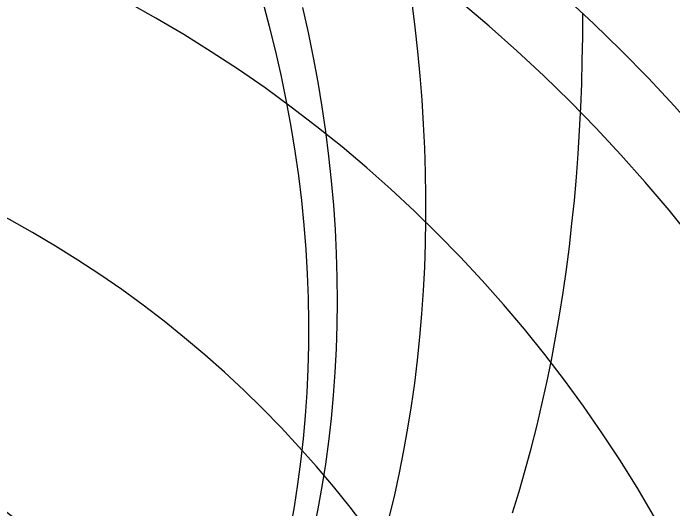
# Model space of a CAD drawing. Header units: millimetres. Extents: x -1 to 120, y -1 to 120.
# Drawn here: x 34.45 to 77.6, y 44.13 to 76.59 of the extents above; entities that cross this region are included whole.
import ezdxf

# ---------------------------------------------------------------- set-up
doc = ezdxf.new("R2010")
doc.units = ezdxf.units.MM
for name, color, linetype in [('CUT_OUTER', 1, 'Continuous'), ('ENGRAVE', 7, 'Continuous'), ('ENGRAVE_FINE', 8, 'Continuous')]:
    doc.layers.add(name, color=color, linetype=linetype)

msp = doc.modelspace()

# ---------------------------------------------------------------- linework, layer by layer
at = {"layer": 'CUT_OUTER'}
msp.add_arc((0, 0), 120, 0, 90, dxfattribs=at)
at = {"layer": 'ENGRAVE'}
for points in [[(52.556, 42.8818), (52.8147, 44.3301), (53.0431, 45.7938), (53.2408, 47.2722), (53.4075, 48.7649), (53.5429, 50.2712), (53.6465, 51.7905), (53.7181, 53.3223), (53.7573, 54.8659), (53.7638, 56.4208), (53.7373, 57.9863), (53.6776, 59.5618), (53.5842, 61.1467), (53.457, 62.7403), (53.2958, 64.3421), (53.1002, 65.9514), (52.87, 67.5674), (52.605, 69.1897), (52.305, 70.8175), (51.9697, 72.4501), (51.5991, 74.0869), (51.1928, 75.7273), (50.7508, 77.3704)], [(59.0367, 43.6886), (59.3743, 45.1099), (59.6864, 46.545), (59.9729, 47.9934), (60.2337, 49.4546), (60.4686, 50.928), (60.6776, 52.4129), (60.8606, 53.909), (61.0174, 55.4155), (61.1482, 56.932), (61.2528, 58.4577), (61.3313, 59.9922), (61.3838, 61.5348), (61.4103, 63.0849), (61.4108, 64.6419), (61.3857, 66.2052), (61.3349, 67.7743), (61.2588, 69.3483), (61.1576, 70.9268), (61.0315, 72.5091), (60.8809, 74.0946), (60.7061, 75.6825), (60.5076, 77.2724)], [(54.0946, 42.7589), (54.3812, 44.1964), (54.639, 45.6489), (54.8677, 47.116), (55.0669, 48.597), (55.2364, 50.0914), (55.3758, 51.5986), (55.4851, 53.118), (55.5638, 54.6491), (55.6118, 56.1911), (55.6288, 57.7436), (55.6147, 59.3059), (55.5693, 60.8774), (55.4925, 62.4575), (55.384, 64.0455), (55.2438, 65.6408), (55.0718, 67.2428), (54.8679, 68.8508), (54.6321, 70.4642), (54.3642, 72.0823), (54.0644, 73.7045), (53.7327, 75.3302), (53.369, 76.9585)], [(67.0729, 43.9331), (67.4977, 45.3237), (67.9014, 46.7269), (68.2838, 48.1421), (68.645, 49.5688), (68.985, 51.0065), (69.3038, 52.4546), (69.6014, 53.9126), (69.8779, 55.38), (70.1336, 56.8561), (70.3684, 58.3405), (70.5825, 59.8326), (70.7762, 61.3318), (70.9497, 62.8375), (71.1032, 64.3492), (71.237, 65.8663), (71.3514, 67.3882), (71.4469, 68.9142), (71.5237, 70.4439), (71.5823, 71.9766), (71.6232, 73.5117), (71.6469, 75.0487), (71.6539, 76.5868)]]:
    msp.add_lwpolyline(points, dxfattribs=at)
for radius in [116.16, 110.4, 104.88, 71.76]:
    msp.add_arc((0, 0), radius, 0, 90, dxfattribs=at)
at = {"layer": 'ENGRAVE_FINE'}
for radius in [100.1586, 87.9254, 55.5946]:
    msp.add_arc((0, 0), radius, 0, 90, dxfattribs=at)

doc.saveas('drawing.dxf')
